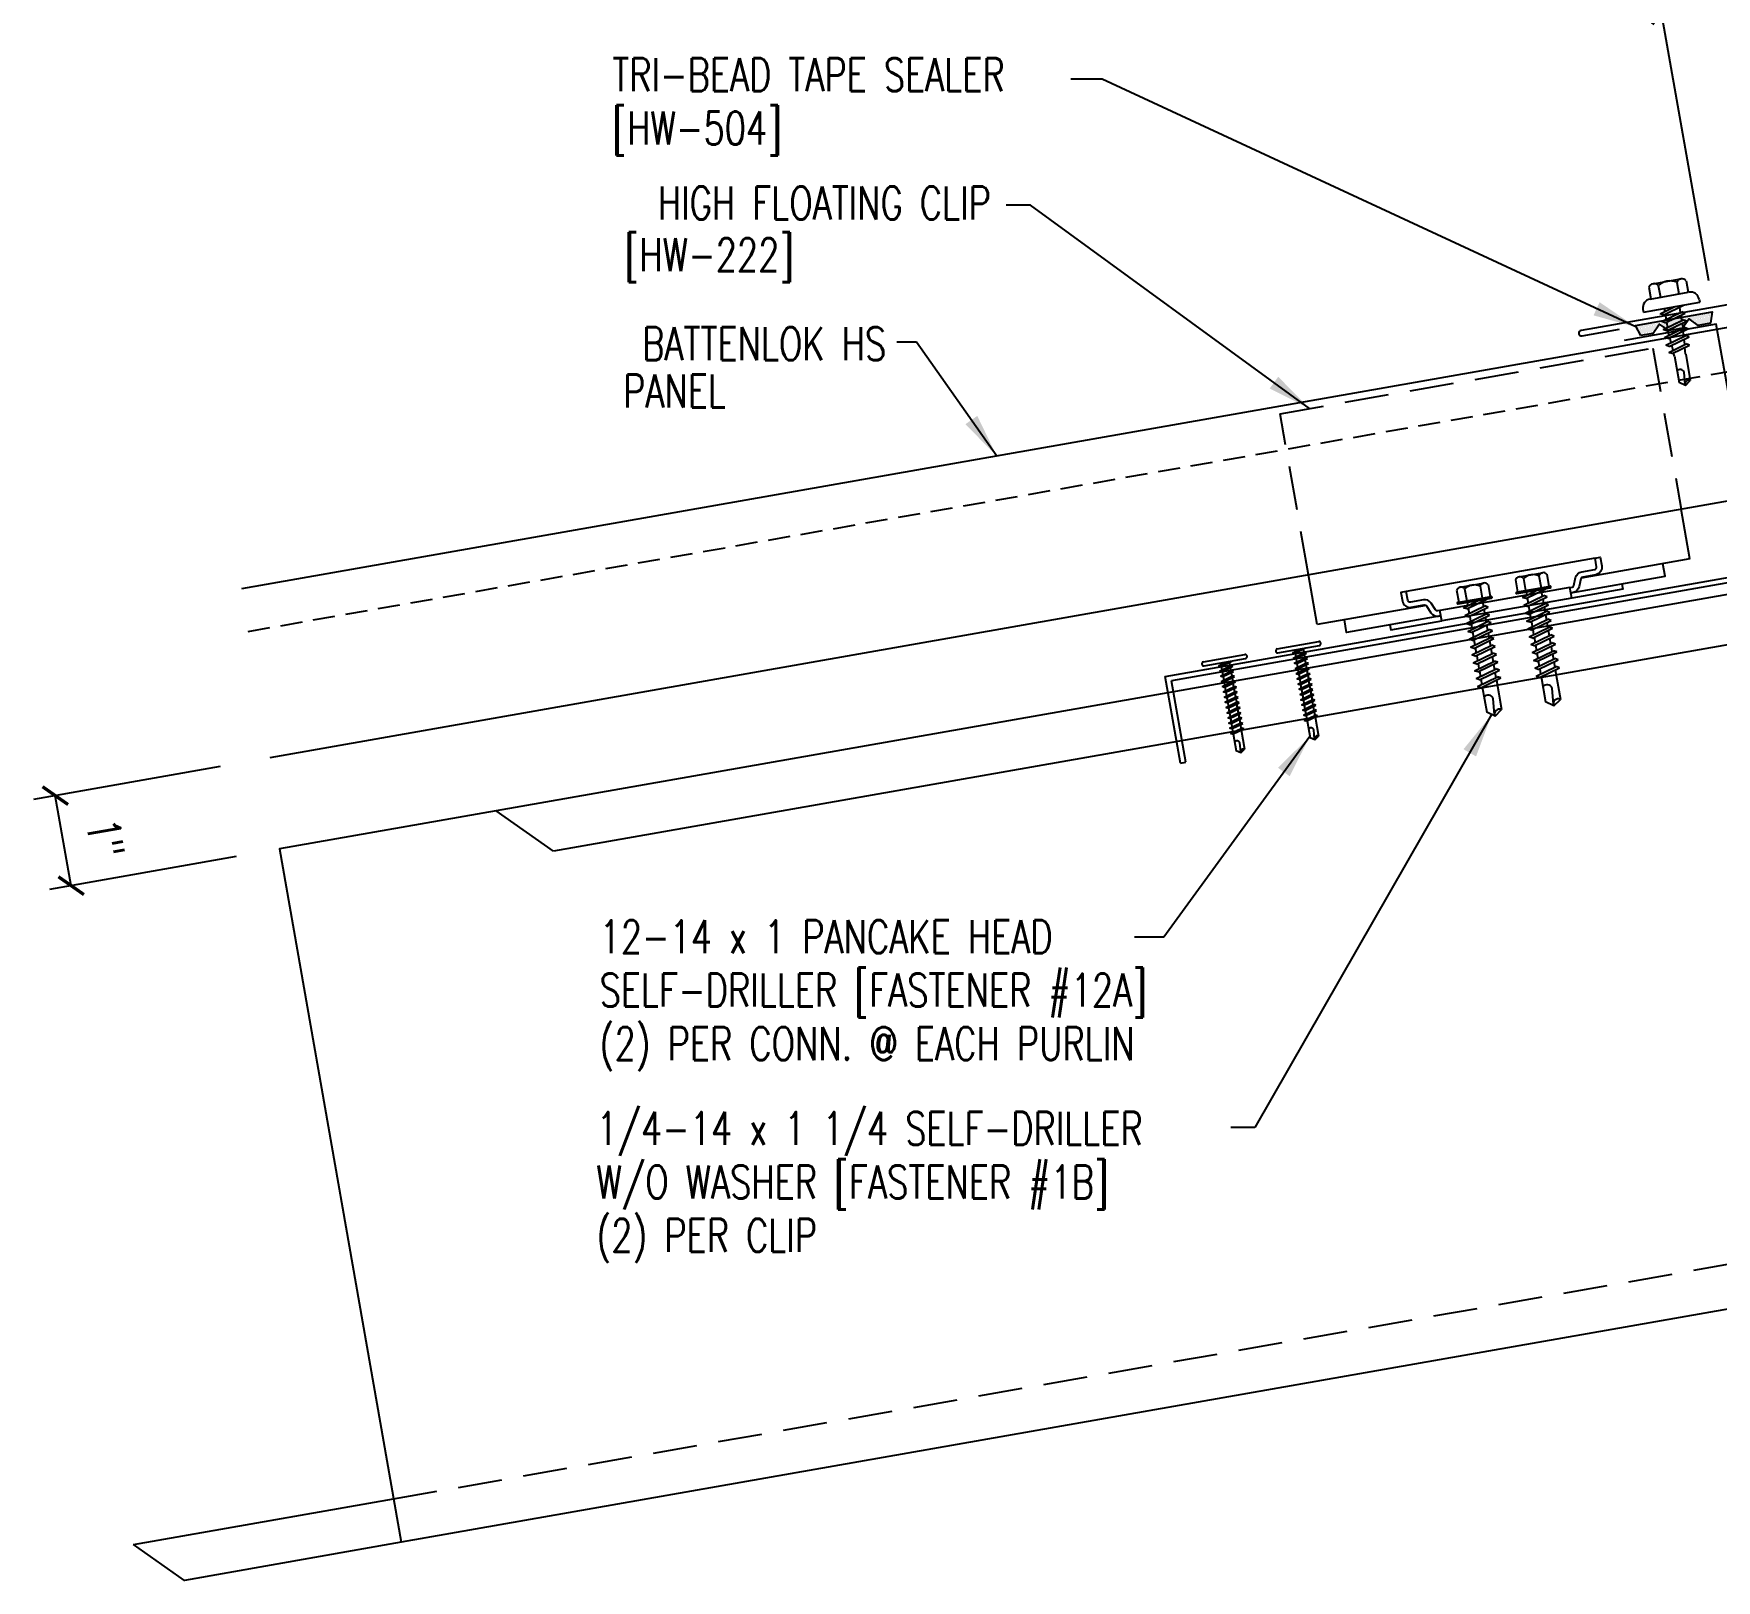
# Model space of a CAD drawing. Header units: inches. Extents: x 0 to 188, y 9 to 98.
# Drawn here: x -0.47 to 18.65, y 10.7 to 28.28 of the extents above; entities that cross this region are included whole.
import ezdxf
from ezdxf.enums import TextEntityAlignment as Align

# ---------------------------------------------------------------- set-up
doc = ezdxf.new("R2010")
doc.units = ezdxf.units.IN
doc.header["$MEASUREMENT"] = 0
doc.linetypes.add('HIDDEN', pattern=[0.375, 0.25, -0.125])
doc.linetypes.add('HIDDEN2', pattern=[0.1875, 0.125, -0.0625])
for name, color, linetype in [('clip', 5, 'Continuous'), ('CLO', 3, 'Continuous'), ('DIM', 2, 'Continuous'), ('FASTENER', 9, 'Continuous'), ('PANEL', 11, 'Continuous'), ('PURLIN', 1, 'Continuous'), ('STLA', 12, 'Continuous'), ('TAPE', 8, 'Continuous'), ('TEXT', 2, 'Continuous'), ('TRIM', 6, 'Continuous')]:
    doc.layers.add(name, color=color, linetype=linetype)
doc.styles.add('TEXT', font='SIMPLEX', dxfattribs={"width": 0.75, "height": 6})
doc.styles.add('TEXT1', font='ROMANS.shx', dxfattribs={"width": 0.75, "height": 0.375})
doc.dimstyles.new('DETAIL', dxfattribs={"dimscale": 4, "dimtxt": 0.375, "dimasz": 0.0625, "dimexe": 0.0625, "dimexo": 0.125, "dimgap": 0.0625, "dimtad": 1, "dimdec": 4, "dimzin": 3, "dimdsep": 46, "dimlunit": 4, "dimtxsty": 'TEXT1', "dimblk": 'ARCHTICK', "dimcen": 0.0625, "dimclrd": 7, "dimclre": 7, "dimclrt": 2, "dimadec": 0, "dimazin": 0, "dimtfac": 0.59375, "dimtdec": 4, "dimtmove": 0, "dimatfit": 3, "dimfxl": 0, "dimfrac": 2, "dimtolj": 1, "dimtzin": 3, "dimarcsym": 0})
doc.dimstyles.new('DETAIL$7', dxfattribs={"dimscale": 4, "dimtxt": 6, "dimasz": 0.125, "dimexe": 0.0625, "dimexo": 0.125, "dimgap": 0.0625, "dimtad": 1, "dimdec": 5, "dimzin": 3, "dimdsep": 46, "dimlunit": 4, "dimtxsty": 'TEXT', "dimblk": 'ARCHTICK', "dimcen": 0.0625, "dimclrd": 7, "dimclre": 7, "dimclrt": 2, "dimadec": 0, "dimazin": 0, "dimtfac": 0.666667, "dimtdec": 5, "dimtmove": 0, "dimatfit": 3, "dimfxl": 0, "dimfrac": 2, "dimtolj": 1, "dimtzin": 3, "dimarcsym": 0})

# ---------------------------------------------------------------- blocks, each defined once
blk = doc.blocks.new('_ArchTick')
at = {"color": 0, "linetype": 'ByBlock', "const_width": 0.15}
blk.add_lwpolyline([(-0.5, -0.5), (0.5, 0.5)], dxfattribs=at)
blk = doc.blocks.new('*D13')
at = {"layer": 'DEFPOINTS', "color": 0}
for p in [(19.974, 28.878), (20.611, 25.264), (18.645, 24.979)]:
    blk.add_point(p, dxfattribs=at)
at = {"layer": 'DIM', "color": 7, "lineweight": -2}
for p, q in [((20.525, 25.756), (19.931, 29.124)), ((18.019, 28.533), (19.974, 28.878)), ((18.559, 25.471), (17.975, 28.78))]:
    blk.add_line(p, q, dxfattribs=at)
at = {"layer": 'DIM', "color": 7, "lineweight": -2, "xscale": 0.25, "yscale": 0.25, "zscale": 0.25}
for p, rotation in [((19.974, 28.878), 10), ((18.019, 28.533), 190)]:
    blk.add_blockref('_ArchTick', p, dxfattribs=dict(at, rotation=rotation))
at = {"layer": 'DIM', "color": 2, "insert": (18.913, 29.172), "char_height": 0.375, "attachment_point": 5, "rotation": 10, "style": 'TEXT1'}
blk.add_mtext('\\A1;2"', dxfattribs=at)
blk = doc.blocks.new('sd3')
at = {"layer": 'FASTENER'}
for p, q in [((-0.24, 0.082), (0.24, 0.082)), ((-0.24, 0.037), (0.24, 0.037)), ((-0.078, 0.008), (0.023, 0.037)), ((-0.058, -0.003), (-0.078, 0.008)), ((-0.058, -0.003), (0.08, 0.036)), ((-0.048, 0.037), (-0.048, 0.017)), ((0.05, 0.027), (0.05, -0.016)), ((-0.078, -0.052), (0.06, -0.013)), ((-0.058, -0.064), (-0.078, -0.052)), ((-0.078, -0.112), (0.06, -0.073)), ((-0.058, -0.124), (-0.078, -0.112)), ((-0.078, -0.172), (0.06, -0.133)), ((-0.058, -0.184), (-0.078, -0.172)), ((-0.058, -0.064), (0.08, -0.024)), ((-0.058, -0.124), (0.08, -0.084)), ((-0.058, -0.184), (0.08, -0.144)), ((-0.048, -0.001), (-0.048, -0.044)), ((-0.048, -0.061), (-0.048, -0.104)), ((-0.048, -0.121), (-0.048, -0.164)), ((-0.048, -0.181), (-0.048, -0.224)), ((0.05, -0.033), (0.05, -0.076)), ((0.05, -0.093), (0.05, -0.136)), ((0.05, -0.153), (0.05, -0.196)), ((0.08, -0.024), (0.06, -0.013)), ((0.08, -0.084), (0.06, -0.073)), ((0.08, -0.144), (0.06, -0.133)), ((-0.078, -0.232), (0.06, -0.193)), ((-0.058, -0.244), (-0.078, -0.232)), ((-0.078, -0.292), (0.06, -0.253)), ((-0.058, -0.304), (-0.078, -0.292)), ((-0.078, -0.353), (0.06, -0.313)), ((-0.058, -0.364), (-0.078, -0.353)), ((-0.078, -0.413), (0.06, -0.373)), ((-0.058, -0.244), (0.08, -0.204)), ((-0.058, -0.304), (0.08, -0.264)), ((-0.058, -0.364), (0.08, -0.325)), ((-0.048, -0.241), (-0.048, -0.284)), ((-0.048, -0.301), (-0.048, -0.344)), ((-0.048, -0.361), (-0.048, -0.404)), ((0.05, -0.213), (0.05, -0.256)), ((0.05, -0.273), (0.05, -0.316)), ((0.05, -0.333), (0.05, -0.376)), ((0.08, -0.204), (0.06, -0.193)), ((0.08, -0.264), (0.06, -0.253)), ((0.08, -0.325), (0.06, -0.313)), ((0.08, -0.385), (0.06, -0.373)), ((-0.058, -0.424), (-0.078, -0.413)), ((-0.078, -0.473), (0.06, -0.433)), ((-0.058, -0.484), (-0.078, -0.473)), ((-0.078, -0.533), (0.06, -0.493)), ((-0.058, -0.544), (-0.078, -0.533)), ((-0.078, -0.593), (0.06, -0.553)), ((-0.058, -0.424), (0.08, -0.385)), ((-0.058, -0.484), (0.08, -0.445)), ((-0.058, -0.544), (0.08, -0.505)), ((-0.058, -0.604), (0.08, -0.565)), ((-0.048, -0.421), (-0.048, -0.464)), ((-0.048, -0.481), (-0.048, -0.524)), ((-0.048, -0.541), (-0.048, -0.584)), ((0.05, -0.393), (0.05, -0.436)), ((0.05, -0.453), (0.05, -0.496)), ((0.05, -0.513), (0.05, -0.556)), ((0.05, -0.573), (0.05, -0.616)), ((0.08, -0.445), (0.06, -0.433)), ((0.08, -0.505), (0.06, -0.493)), ((0.08, -0.565), (0.06, -0.553)), ((-0.058, -0.604), (-0.078, -0.593)), ((-0.078, -0.653), (0.06, -0.614)), ((-0.058, -0.664), (-0.078, -0.653)), ((-0.078, -0.713), (0.06, -0.674)), ((-0.058, -0.724), (-0.078, -0.713)), ((-0.078, -0.773), (0.06, -0.734)), ((-0.058, -0.664), (0.08, -0.625)), ((-0.058, -0.724), (0.08, -0.685)), ((-0.058, -0.785), (0.08, -0.745)), ((-0.048, -0.601), (-0.048, -0.644)), ((-0.048, -0.662), (-0.048, -0.704)), ((-0.048, -0.722), (-0.048, -0.765)), ((0.05, -0.634), (0.05, -0.676)), ((0.05, -0.694), (0.05, -0.737)), ((0.05, -0.754), (0.05, -0.977)), ((0.08, -0.625), (0.06, -0.614)), ((0.08, -0.685), (0.06, -0.674)), ((0.08, -0.745), (0.06, -0.734)), ((-0.058, -0.785), (-0.078, -0.773)), ((-0.048, -0.782), (-0.048, -0.977)), ((0, -1.003), (0.009, -0.896)), ((0.001, -1.011), (-0.048, -0.977)), ((0.001, -1.011), (0.05, -0.977))]:
    blk.add_line(p, q, dxfattribs=at)
for centre, radius, start, end in [((-0.238, 0.06), 0.0227, 94.6639, 265.3361), ((0.238, 0.06), 0.0227, 274.6639, 85.3361), ((-0.025, -0.903), 0.0349, 11.1445, 130.906), ((0.032, -1.003), 0.032, 55.4585, 194.8454)]:
    blk.add_arc(centre, radius, start, end, dxfattribs=at)
blk = doc.blocks.new('*X8')
at = {"color": 0}
for p, q in [((-0.434, 0.135), (-0.434, 0.135)), ((-0.434, 0.123), (-0.434, 0.123)), ((-0.422, 0.141), (-0.422, 0.141)), ((-0.422, 0.129), (-0.422, 0.129)), ((-0.422, 0.117), (-0.422, 0.117)), ((-0.422, 0.105), (-0.422, 0.105)), ((-0.422, 0.094), (-0.422, 0.094)), ((-0.422, 0.082), (-0.422, 0.082)), ((-0.41, 0.135), (-0.41, 0.135)), ((-0.41, 0.123), (-0.41, 0.123)), ((-0.41, 0.111), (-0.41, 0.111)), ((-0.41, 0.1), (-0.41, 0.1)), ((-0.41, 0.088), (-0.41, 0.088)), ((-0.41, 0.076), (-0.41, 0.076)), ((-0.41, 0.064), (-0.41, 0.064)), ((-0.41, 0.053), (-0.41, 0.053)), ((-0.41, 0.041), (-0.41, 0.041)), ((-0.398, 0.141), (-0.398, 0.141)), ((-0.398, 0.129), (-0.398, 0.129)), ((-0.398, 0.117), (-0.398, 0.117)), ((-0.398, 0.105), (-0.398, 0.105)), ((-0.398, 0.094), (-0.398, 0.094)), ((-0.398, 0.082), (-0.398, 0.082)), ((-0.398, 0.07), (-0.398, 0.07)), ((-0.398, 0.059), (-0.398, 0.059)), ((-0.398, 0.047), (-0.398, 0.047)), ((-0.398, 0.035), (-0.398, 0.035)), ((-0.398, 0.023), (-0.398, 0.023)), ((-0.387, 0.135), (-0.387, 0.135)), ((-0.387, 0.123), (-0.387, 0.123)), ((-0.387, 0.111), (-0.387, 0.111)), ((-0.387, 0.1), (-0.387, 0.1)), ((-0.387, 0.088), (-0.387, 0.088)), ((-0.387, 0.076), (-0.387, 0.076)), ((-0.387, 0.064), (-0.387, 0.064)), ((-0.387, 0.053), (-0.387, 0.053)), ((-0.387, 0.041), (-0.387, 0.041)), ((-0.387, 0.029), (-0.387, 0.029)), ((-0.375, 0.141), (-0.375, 0.141)), ((-0.375, 0.129), (-0.375, 0.129)), ((-0.375, 0.117), (-0.375, 0.117)), ((-0.375, 0.105), (-0.375, 0.105)), ((-0.375, 0.094), (-0.375, 0.094)), ((-0.375, 0.082), (-0.375, 0.082)), ((-0.375, 0.07), (-0.375, 0.07)), ((-0.375, 0.059), (-0.375, 0.059)), ((-0.375, 0.047), (-0.375, 0.047)), ((-0.375, 0.035), (-0.375, 0.035)), ((-0.375, 0.023), (-0.375, 0.023)), ((-0.363, 0.135), (-0.363, 0.135)), ((-0.363, 0.123), (-0.363, 0.123)), ((-0.363, 0.111), (-0.363, 0.111)), ((-0.363, 0.1), (-0.363, 0.1)), ((-0.363, 0.088), (-0.363, 0.088)), ((-0.363, 0.076), (-0.363, 0.076)), ((-0.363, 0.064), (-0.363, 0.064)), ((-0.363, 0.053), (-0.363, 0.053)), ((-0.363, 0.041), (-0.363, 0.041)), ((-0.363, 0.029), (-0.363, 0.029)), ((-0.352, 0.141), (-0.352, 0.141)), ((-0.352, 0.129), (-0.352, 0.129)), ((-0.352, 0.117), (-0.352, 0.117)), ((-0.352, 0.105), (-0.352, 0.105)), ((-0.352, 0.094), (-0.352, 0.094)), ((-0.352, 0.082), (-0.352, 0.082)), ((-0.352, 0.07), (-0.352, 0.07)), ((-0.352, 0.059), (-0.352, 0.059)), ((-0.352, 0.047), (-0.352, 0.047)), ((-0.352, 0.035), (-0.352, 0.035)), ((-0.352, 0.023), (-0.352, 0.023)), ((-0.34, 0.135), (-0.34, 0.135)), ((-0.34, 0.123), (-0.34, 0.123)), ((-0.34, 0.111), (-0.34, 0.111)), ((-0.34, 0.1), (-0.34, 0.1)), ((-0.34, 0.088), (-0.34, 0.088)), ((-0.34, 0.076), (-0.34, 0.076)), ((-0.34, 0.064), (-0.34, 0.064)), ((-0.34, 0.053), (-0.34, 0.053)), ((-0.34, 0.041), (-0.34, 0.041)), ((-0.34, 0.029), (-0.34, 0.029)), ((-0.328, 0.141), (-0.328, 0.141)), ((-0.328, 0.129), (-0.328, 0.129)), ((-0.328, 0.117), (-0.328, 0.117)), ((-0.328, 0.105), (-0.328, 0.105)), ((-0.328, 0.094), (-0.328, 0.094)), ((-0.328, 0.082), (-0.328, 0.082)), ((-0.328, 0.07), (-0.328, 0.07)), ((-0.328, 0.059), (-0.328, 0.059)), ((-0.328, 0.047), (-0.328, 0.047)), ((-0.328, 0.035), (-0.328, 0.035)), ((-0.328, 0.023), (-0.328, 0.023)), ((-0.316, 0.135), (-0.316, 0.135)), ((-0.316, 0.123), (-0.316, 0.123)), ((-0.316, 0.111), (-0.316, 0.111)), ((-0.316, 0.1), (-0.316, 0.1)), ((-0.316, 0.088), (-0.316, 0.088)), ((-0.316, 0.076), (-0.316, 0.076)), ((-0.316, 0.064), (-0.316, 0.064)), ((-0.316, 0.053), (-0.316, 0.053)), ((-0.316, 0.041), (-0.316, 0.041)), ((-0.316, 0.029), (-0.316, 0.029)), ((-0.305, 0.141), (-0.305, 0.141)), ((-0.305, 0.129), (-0.305, 0.129)), ((-0.305, 0.117), (-0.305, 0.117)), ((-0.305, 0.105), (-0.305, 0.105)), ((-0.305, 0.094), (-0.305, 0.094)), ((-0.305, 0.082), (-0.305, 0.082)), ((-0.305, 0.07), (-0.305, 0.07)), ((-0.305, 0.059), (-0.305, 0.059)), ((-0.305, 0.047), (-0.305, 0.047)), ((-0.305, 0.035), (-0.305, 0.035)), ((-0.305, 0.023), (-0.305, 0.023)), ((-0.293, 0.135), (-0.293, 0.135)), ((-0.293, 0.123), (-0.293, 0.123)), ((-0.293, 0.111), (-0.293, 0.111)), ((-0.293, 0.1), (-0.293, 0.1)), ((-0.293, 0.088), (-0.293, 0.088)), ((-0.293, 0.076), (-0.293, 0.076)), ((-0.293, 0.064), (-0.293, 0.064)), ((-0.293, 0.053), (-0.293, 0.053)), ((-0.293, 0.041), (-0.293, 0.041)), ((-0.293, 0.029), (-0.293, 0.029)), ((-0.281, 0.141), (-0.281, 0.141)), ((-0.281, 0.129), (-0.281, 0.129)), ((-0.281, 0.117), (-0.281, 0.117)), ((-0.281, 0.105), (-0.281, 0.105)), ((-0.281, 0.094), (-0.281, 0.094)), ((-0.281, 0.082), (-0.281, 0.082)), ((-0.281, 0.07), (-0.281, 0.07)), ((-0.281, 0.059), (-0.281, 0.059)), ((-0.281, 0.047), (-0.281, 0.047)), ((-0.281, 0.035), (-0.281, 0.035)), ((-0.281, 0.023), (-0.281, 0.023)), ((-0.27, 0.135), (-0.27, 0.135)), ((-0.27, 0.123), (-0.27, 0.123)), ((-0.27, 0.111), (-0.27, 0.111)), ((-0.27, 0.1), (-0.27, 0.1)), ((-0.27, 0.088), (-0.27, 0.088)), ((-0.27, 0.076), (-0.27, 0.076)), ((-0.27, 0.064), (-0.27, 0.064)), ((-0.27, 0.053), (-0.27, 0.053)), ((-0.27, 0.041), (-0.27, 0.041)), ((-0.27, 0.029), (-0.27, 0.029)), ((-0.258, 0.141), (-0.258, 0.141)), ((-0.258, 0.129), (-0.258, 0.129)), ((-0.258, 0.117), (-0.258, 0.117)), ((-0.258, 0.105), (-0.258, 0.105)), ((-0.258, 0.094), (-0.258, 0.094)), ((-0.258, 0.082), (-0.258, 0.082)), ((-0.258, 0.07), (-0.258, 0.07)), ((-0.258, 0.059), (-0.258, 0.059)), ((-0.258, 0.047), (-0.258, 0.047)), ((-0.258, 0.035), (-0.258, 0.035)), ((-0.258, 0.023), (-0.258, 0.023)), ((-0.246, 0.135), (-0.246, 0.135)), ((-0.246, 0.123), (-0.246, 0.123)), ((-0.246, 0.111), (-0.246, 0.111)), ((-0.246, 0.1), (-0.246, 0.1)), ((-0.246, 0.088), (-0.246, 0.088)), ((-0.246, 0.076), (-0.246, 0.076)), ((-0.246, 0.064), (-0.246, 0.064)), ((-0.246, 0.053), (-0.246, 0.053)), ((-0.246, 0.041), (-0.246, 0.041)), ((-0.234, 0.141), (-0.234, 0.141)), ((-0.234, 0.129), (-0.234, 0.129)), ((-0.234, 0.117), (-0.234, 0.117)), ((-0.234, 0.105), (-0.234, 0.105)), ((-0.234, 0.094), (-0.234, 0.094)), ((-0.234, 0.082), (-0.234, 0.082)), ((-0.234, 0.07), (-0.234, 0.07)), ((-0.234, 0.059), (-0.234, 0.059)), ((-0.234, 0.047), (-0.234, 0.047)), ((-0.223, 0.135), (-0.223, 0.135)), ((-0.223, 0.123), (-0.223, 0.123)), ((-0.223, 0.111), (-0.223, 0.111)), ((-0.223, 0.1), (-0.223, 0.1)), ((-0.223, 0.088), (-0.223, 0.088)), ((-0.223, 0.076), (-0.223, 0.076)), ((-0.223, 0.064), (-0.223, 0.064)), ((-0.211, 0.141), (-0.211, 0.141)), ((-0.211, 0.129), (-0.211, 0.129)), ((-0.211, 0.117), (-0.211, 0.117)), ((-0.211, 0.105), (-0.211, 0.105)), ((-0.211, 0.094), (-0.211, 0.094)), ((-0.211, 0.082), (-0.211, 0.082)), ((-0.211, 0.07), (-0.211, 0.07)), ((-0.199, 0.135), (-0.199, 0.135)), ((-0.199, 0.123), (-0.199, 0.123)), ((-0.199, 0.111), (-0.199, 0.111)), ((-0.199, 0.1), (-0.199, 0.1)), ((-0.199, 0.088), (-0.199, 0.088)), ((-0.188, 0.141), (-0.188, 0.141)), ((-0.188, 0.129), (-0.188, 0.129)), ((-0.188, 0.117), (-0.188, 0.117)), ((-0.188, 0.105), (-0.188, 0.105)), ((-0.188, 0.094), (-0.188, 0.094)), ((-0.176, 0.135), (-0.176, 0.135)), ((-0.176, 0.123), (-0.176, 0.123)), ((-0.176, 0.111), (-0.176, 0.111)), ((-0.164, 0.141), (-0.164, 0.141)), ((-0.164, 0.129), (-0.164, 0.129)), ((-0.164, 0.117), (-0.164, 0.117)), ((-0.164, 0.105), (-0.164, 0.105)), ((-0.152, 0.135), (-0.152, 0.135)), ((-0.152, 0.123), (-0.152, 0.123)), ((-0.152, 0.111), (-0.152, 0.111)), ((-0.152, 0.1), (-0.152, 0.1)), ((-0.141, 0.141), (-0.141, 0.141)), ((-0.141, 0.129), (-0.141, 0.129)), ((-0.141, 0.117), (-0.141, 0.117)), ((-0.141, 0.105), (-0.141, 0.105)), ((-0.141, 0.094), (-0.141, 0.094)), ((-0.141, 0.082), (-0.141, 0.082)), ((-0.129, 0.135), (-0.129, 0.135)), ((-0.129, 0.123), (-0.129, 0.123)), ((-0.129, 0.111), (-0.129, 0.111)), ((-0.129, 0.1), (-0.129, 0.1)), ((-0.129, 0.088), (-0.129, 0.088)), ((-0.129, 0.076), (-0.129, 0.076)), ((-0.117, 0.141), (-0.117, 0.141)), ((-0.117, 0.129), (-0.117, 0.129)), ((-0.117, 0.117), (-0.117, 0.117)), ((-0.117, 0.105), (-0.117, 0.105)), ((-0.117, 0.094), (-0.117, 0.094)), ((-0.117, 0.082), (-0.117, 0.082)), ((-0.117, 0.07), (-0.117, 0.07)), ((-0.117, 0.059), (-0.117, 0.059)), ((-0.105, 0.135), (-0.105, 0.135)), ((-0.105, 0.123), (-0.105, 0.123)), ((-0.105, 0.111), (-0.105, 0.111)), ((-0.105, 0.1), (-0.105, 0.1)), ((-0.105, 0.088), (-0.105, 0.088)), ((-0.105, 0.076), (-0.105, 0.076)), ((-0.105, 0.064), (-0.105, 0.064)), ((-0.105, 0.053), (-0.105, 0.053)), ((-0.094, 0.141), (-0.094, 0.141)), ((-0.094, 0.129), (-0.094, 0.129)), ((-0.094, 0.117), (-0.094, 0.117)), ((-0.094, 0.105), (-0.094, 0.105)), ((-0.094, 0.094), (-0.094, 0.094)), ((-0.094, 0.082), (-0.094, 0.082)), ((-0.094, 0.07), (-0.094, 0.07)), ((-0.094, 0.059), (-0.094, 0.059)), ((-0.094, 0.047), (-0.094, 0.047)), ((-0.094, 0.035), (-0.094, 0.035)), ((-0.082, 0.135), (-0.082, 0.135)), ((-0.082, 0.123), (-0.082, 0.123)), ((-0.082, 0.111), (-0.082, 0.111)), ((-0.082, 0.1), (-0.082, 0.1)), ((-0.082, 0.088), (-0.082, 0.088)), ((-0.082, 0.076), (-0.082, 0.076)), ((-0.082, 0.064), (-0.082, 0.064)), ((-0.082, 0.053), (-0.082, 0.053)), ((-0.082, 0.041), (-0.082, 0.041)), ((-0.082, 0.029), (-0.082, 0.029)), ((-0.07, 0.141), (-0.07, 0.141)), ((-0.07, 0.129), (-0.07, 0.129)), ((-0.07, 0.117), (-0.07, 0.117)), ((-0.07, 0.105), (-0.07, 0.105)), ((-0.07, 0.094), (-0.07, 0.094)), ((-0.07, 0.082), (-0.07, 0.082)), ((-0.07, 0.07), (-0.07, 0.07)), ((-0.07, 0.059), (-0.07, 0.059)), ((-0.07, 0.047), (-0.07, 0.047)), ((-0.07, 0.035), (-0.07, 0.035)), ((-0.07, 0.023), (-0.07, 0.023)), ((-0.059, 0.135), (-0.059, 0.135)), ((-0.059, 0.123), (-0.059, 0.123)), ((-0.059, 0.111), (-0.059, 0.111)), ((-0.059, 0.1), (-0.059, 0.1)), ((-0.059, 0.088), (-0.059, 0.088)), ((-0.059, 0.076), (-0.059, 0.076)), ((-0.059, 0.064), (-0.059, 0.064)), ((-0.059, 0.053), (-0.059, 0.053)), ((-0.059, 0.041), (-0.059, 0.041)), ((-0.059, 0.029), (-0.059, 0.029)), ((-0.047, 0.141), (-0.047, 0.141)), ((-0.047, 0.129), (-0.047, 0.129)), ((-0.047, 0.117), (-0.047, 0.117)), ((-0.047, 0.105), (-0.047, 0.105)), ((-0.047, 0.094), (-0.047, 0.094)), ((-0.047, 0.082), (-0.047, 0.082)), ((-0.047, 0.07), (-0.047, 0.07)), ((-0.047, 0.059), (-0.047, 0.059)), ((-0.047, 0.047), (-0.047, 0.047)), ((-0.047, 0.035), (-0.047, 0.035)), ((-0.047, 0.023), (-0.047, 0.023)), ((-0.035, 0.135), (-0.035, 0.135)), ((-0.035, 0.123), (-0.035, 0.123)), ((-0.035, 0.111), (-0.035, 0.111)), ((-0.035, 0.1), (-0.035, 0.1)), ((-0.035, 0.088), (-0.035, 0.088)), ((-0.035, 0.076), (-0.035, 0.076)), ((-0.035, 0.064), (-0.035, 0.064)), ((-0.035, 0.053), (-0.035, 0.053)), ((-0.035, 0.041), (-0.035, 0.041)), ((-0.035, 0.029), (-0.035, 0.029)), ((-0.023, 0.141), (-0.023, 0.141)), ((-0.023, 0.129), (-0.023, 0.129)), ((-0.023, 0.117), (-0.023, 0.117)), ((-0.023, 0.105), (-0.023, 0.105)), ((-0.023, 0.094), (-0.023, 0.094)), ((-0.023, 0.082), (-0.023, 0.082)), ((-0.023, 0.07), (-0.023, 0.07)), ((-0.023, 0.059), (-0.023, 0.059)), ((-0.023, 0.047), (-0.023, 0.047)), ((-0.023, 0.035), (-0.023, 0.035)), ((-0.023, 0.023), (-0.023, 0.023)), ((-0.012, 0.135), (-0.012, 0.135)), ((-0.012, 0.123), (-0.012, 0.123)), ((-0.012, 0.111), (-0.012, 0.111)), ((-0.012, 0.1), (-0.012, 0.1)), ((-0.012, 0.088), (-0.012, 0.088)), ((-0.012, 0.076), (-0.012, 0.076)), ((-0.012, 0.064), (-0.012, 0.064)), ((-0.012, 0.053), (-0.012, 0.053)), ((-0.012, 0.041), (-0.012, 0.041)), ((-0.012, 0.029), (-0.012, 0.029)), ((0, 0.141), (0, 0.141)), ((0, 0.129), (0, 0.129)), ((0, 0.117), (0, 0.117)), ((0, 0.105), (0, 0.105)), ((0, 0.094), (0, 0.094)), ((0, 0.082), (0, 0.082)), ((0, 0.07), (0, 0.07)), ((0, 0.059), (0, 0.059)), ((0, 0.047), (0, 0.047)), ((0, 0.035), (0, 0.035)), ((0, 0.023), (0, 0.023)), ((0.012, 0.135), (0.012, 0.135)), ((0.012, 0.123), (0.012, 0.123)), ((0.012, 0.111), (0.012, 0.111)), ((0.012, 0.1), (0.012, 0.1)), ((0.012, 0.088), (0.012, 0.088)), ((0.012, 0.076), (0.012, 0.076)), ((0.012, 0.064), (0.012, 0.064)), ((0.012, 0.053), (0.012, 0.053)), ((0.012, 0.041), (0.012, 0.041)), ((0.012, 0.029), (0.012, 0.029)), ((0.023, 0.141), (0.023, 0.141)), ((0.023, 0.129), (0.023, 0.129)), ((0.023, 0.117), (0.023, 0.117)), ((0.023, 0.105), (0.023, 0.105)), ((0.023, 0.094), (0.023, 0.094)), ((0.023, 0.082), (0.023, 0.082)), ((0.023, 0.07), (0.023, 0.07)), ((0.023, 0.059), (0.023, 0.059)), ((0.023, 0.047), (0.023, 0.047)), ((0.023, 0.035), (0.023, 0.035)), ((0.023, 0.023), (0.023, 0.023)), ((0.035, 0.135), (0.035, 0.135)), ((0.035, 0.123), (0.035, 0.123)), ((0.035, 0.111), (0.035, 0.111)), ((0.035, 0.1), (0.035, 0.1)), ((0.035, 0.088), (0.035, 0.088)), ((0.035, 0.076), (0.035, 0.076)), ((0.035, 0.064), (0.035, 0.064)), ((0.035, 0.053), (0.035, 0.053)), ((0.035, 0.041), (0.035, 0.041)), ((0.035, 0.029), (0.035, 0.029)), ((0.047, 0.141), (0.047, 0.141)), ((0.047, 0.129), (0.047, 0.129)), ((0.047, 0.117), (0.047, 0.117)), ((0.047, 0.105), (0.047, 0.105)), ((0.047, 0.094), (0.047, 0.094)), ((0.047, 0.082), (0.047, 0.082)), ((0.047, 0.07), (0.047, 0.07)), ((0.047, 0.059), (0.047, 0.059)), ((0.047, 0.047), (0.047, 0.047)), ((0.047, 0.035), (0.047, 0.035)), ((0.047, 0.023), (0.047, 0.023)), ((0.059, 0.135), (0.059, 0.135)), ((0.059, 0.123), (0.059, 0.123)), ((0.059, 0.111), (0.059, 0.111)), ((0.059, 0.1), (0.059, 0.1)), ((0.059, 0.088), (0.059, 0.088)), ((0.059, 0.076), (0.059, 0.076)), ((0.059, 0.064), (0.059, 0.064)), ((0.059, 0.053), (0.059, 0.053)), ((0.059, 0.041), (0.059, 0.041)), ((0.059, 0.029), (0.059, 0.029)), ((0.07, 0.141), (0.07, 0.141)), ((0.07, 0.129), (0.07, 0.129)), ((0.07, 0.117), (0.07, 0.117)), ((0.07, 0.105), (0.07, 0.105)), ((0.07, 0.094), (0.07, 0.094)), ((0.07, 0.082), (0.07, 0.082)), ((0.07, 0.07), (0.07, 0.07)), ((0.07, 0.059), (0.07, 0.059)), ((0.07, 0.047), (0.07, 0.047)), ((0.07, 0.035), (0.07, 0.035)), ((0.07, 0.023), (0.07, 0.023)), ((0.082, 0.135), (0.082, 0.135)), ((0.082, 0.123), (0.082, 0.123)), ((0.082, 0.111), (0.082, 0.111)), ((0.082, 0.1), (0.082, 0.1)), ((0.082, 0.088), (0.082, 0.088)), ((0.082, 0.076), (0.082, 0.076)), ((0.082, 0.064), (0.082, 0.064)), ((0.082, 0.053), (0.082, 0.053)), ((0.082, 0.041), (0.082, 0.041)), ((0.082, 0.029), (0.082, 0.029)), ((0.094, 0.141), (0.094, 0.141)), ((0.094, 0.129), (0.094, 0.129)), ((0.094, 0.117), (0.094, 0.117)), ((0.094, 0.105), (0.094, 0.105)), ((0.094, 0.094), (0.094, 0.094)), ((0.094, 0.082), (0.094, 0.082)), ((0.094, 0.07), (0.094, 0.07)), ((0.094, 0.059), (0.094, 0.059)), ((0.094, 0.047), (0.094, 0.047)), ((0.094, 0.035), (0.094, 0.035)), ((0.105, 0.135), (0.105, 0.135)), ((0.105, 0.123), (0.105, 0.123)), ((0.105, 0.111), (0.105, 0.111)), ((0.105, 0.1), (0.105, 0.1)), ((0.105, 0.088), (0.105, 0.088)), ((0.105, 0.076), (0.105, 0.076)), ((0.105, 0.064), (0.105, 0.064)), ((0.105, 0.053), (0.105, 0.053)), ((0.117, 0.141), (0.117, 0.141)), ((0.117, 0.129), (0.117, 0.129)), ((0.117, 0.117), (0.117, 0.117)), ((0.117, 0.105), (0.117, 0.105)), ((0.117, 0.094), (0.117, 0.094)), ((0.117, 0.082), (0.117, 0.082)), ((0.117, 0.07), (0.117, 0.07)), ((0.117, 0.059), (0.117, 0.059)), ((0.129, 0.135), (0.129, 0.135)), ((0.129, 0.123), (0.129, 0.123)), ((0.129, 0.111), (0.129, 0.111)), ((0.129, 0.1), (0.129, 0.1)), ((0.129, 0.088), (0.129, 0.088)), ((0.129, 0.076), (0.129, 0.076)), ((0.141, 0.141), (0.141, 0.141)), ((0.141, 0.129), (0.141, 0.129)), ((0.141, 0.117), (0.141, 0.117)), ((0.141, 0.105), (0.141, 0.105)), ((0.141, 0.094), (0.141, 0.094)), ((0.141, 0.082), (0.141, 0.082)), ((0.152, 0.135), (0.152, 0.135)), ((0.152, 0.123), (0.152, 0.123)), ((0.152, 0.111), (0.152, 0.111)), ((0.152, 0.1), (0.152, 0.1)), ((0.164, 0.141), (0.164, 0.141)), ((0.164, 0.129), (0.164, 0.129)), ((0.164, 0.117), (0.164, 0.117)), ((0.164, 0.105), (0.164, 0.105)), ((0.176, 0.135), (0.176, 0.135)), ((0.176, 0.123), (0.176, 0.123)), ((0.176, 0.111), (0.176, 0.111)), ((0.188, 0.141), (0.188, 0.141)), ((0.188, 0.129), (0.188, 0.129)), ((0.188, 0.117), (0.188, 0.117)), ((0.188, 0.105), (0.188, 0.105)), ((0.188, 0.094), (0.188, 0.094)), ((0.199, 0.135), (0.199, 0.135)), ((0.199, 0.123), (0.199, 0.123)), ((0.199, 0.111), (0.199, 0.111)), ((0.199, 0.1), (0.199, 0.1)), ((0.199, 0.088), (0.199, 0.088)), ((0.211, 0.141), (0.211, 0.141)), ((0.211, 0.129), (0.211, 0.129)), ((0.211, 0.117), (0.211, 0.117)), ((0.211, 0.105), (0.211, 0.105)), ((0.211, 0.094), (0.211, 0.094)), ((0.211, 0.082), (0.211, 0.082)), ((0.211, 0.07), (0.211, 0.07)), ((0.223, 0.135), (0.223, 0.135)), ((0.223, 0.123), (0.223, 0.123)), ((0.223, 0.111), (0.223, 0.111)), ((0.223, 0.1), (0.223, 0.1)), ((0.223, 0.088), (0.223, 0.088)), ((0.223, 0.076), (0.223, 0.076)), ((0.223, 0.064), (0.223, 0.064)), ((0.234, 0.141), (0.234, 0.141)), ((0.234, 0.129), (0.234, 0.129)), ((0.234, 0.117), (0.234, 0.117)), ((0.234, 0.105), (0.234, 0.105)), ((0.234, 0.094), (0.234, 0.094)), ((0.234, 0.082), (0.234, 0.082)), ((0.234, 0.07), (0.234, 0.07)), ((0.234, 0.059), (0.234, 0.059)), ((0.234, 0.047), (0.234, 0.047)), ((0.246, 0.135), (0.246, 0.135)), ((0.246, 0.123), (0.246, 0.123)), ((0.246, 0.111), (0.246, 0.111)), ((0.246, 0.1), (0.246, 0.1)), ((0.246, 0.088), (0.246, 0.088)), ((0.246, 0.076), (0.246, 0.076)), ((0.246, 0.064), (0.246, 0.064)), ((0.246, 0.053), (0.246, 0.053)), ((0.246, 0.041), (0.246, 0.041)), ((0.258, 0.141), (0.258, 0.141)), ((0.258, 0.129), (0.258, 0.129)), ((0.258, 0.117), (0.258, 0.117)), ((0.258, 0.105), (0.258, 0.105)), ((0.258, 0.094), (0.258, 0.094)), ((0.258, 0.082), (0.258, 0.082)), ((0.258, 0.07), (0.258, 0.07)), ((0.258, 0.059), (0.258, 0.059)), ((0.258, 0.047), (0.258, 0.047)), ((0.258, 0.035), (0.258, 0.035)), ((0.258, 0.023), (0.258, 0.023)), ((0.27, 0.135), (0.27, 0.135)), ((0.27, 0.123), (0.27, 0.123)), ((0.27, 0.111), (0.27, 0.111)), ((0.27, 0.1), (0.27, 0.1)), ((0.27, 0.088), (0.27, 0.088)), ((0.27, 0.076), (0.27, 0.076)), ((0.27, 0.064), (0.27, 0.064)), ((0.27, 0.053), (0.27, 0.053)), ((0.27, 0.041), (0.27, 0.041)), ((0.27, 0.029), (0.27, 0.029)), ((0.281, 0.141), (0.281, 0.141)), ((0.281, 0.129), (0.281, 0.129)), ((0.281, 0.117), (0.281, 0.117)), ((0.281, 0.105), (0.281, 0.105)), ((0.281, 0.094), (0.281, 0.094)), ((0.281, 0.082), (0.281, 0.082)), ((0.281, 0.07), (0.281, 0.07)), ((0.281, 0.059), (0.281, 0.059)), ((0.281, 0.047), (0.281, 0.047)), ((0.281, 0.035), (0.281, 0.035)), ((0.281, 0.023), (0.281, 0.023)), ((0.293, 0.135), (0.293, 0.135)), ((0.293, 0.123), (0.293, 0.123)), ((0.293, 0.111), (0.293, 0.111)), ((0.293, 0.1), (0.293, 0.1)), ((0.293, 0.088), (0.293, 0.088)), ((0.293, 0.076), (0.293, 0.076)), ((0.293, 0.064), (0.293, 0.064)), ((0.293, 0.053), (0.293, 0.053)), ((0.293, 0.041), (0.293, 0.041)), ((0.293, 0.029), (0.293, 0.029)), ((0.305, 0.141), (0.305, 0.141)), ((0.305, 0.129), (0.305, 0.129)), ((0.305, 0.117), (0.305, 0.117)), ((0.305, 0.105), (0.305, 0.105)), ((0.305, 0.094), (0.305, 0.094)), ((0.305, 0.082), (0.305, 0.082)), ((0.305, 0.07), (0.305, 0.07)), ((0.305, 0.059), (0.305, 0.059)), ((0.305, 0.047), (0.305, 0.047)), ((0.305, 0.035), (0.305, 0.035)), ((0.305, 0.023), (0.305, 0.023)), ((0.316, 0.135), (0.316, 0.135)), ((0.316, 0.123), (0.316, 0.123)), ((0.316, 0.111), (0.316, 0.111)), ((0.316, 0.1), (0.316, 0.1)), ((0.316, 0.088), (0.316, 0.088)), ((0.316, 0.076), (0.316, 0.076)), ((0.316, 0.064), (0.316, 0.064)), ((0.316, 0.053), (0.316, 0.053)), ((0.316, 0.041), (0.316, 0.041)), ((0.316, 0.029), (0.316, 0.029)), ((0.328, 0.141), (0.328, 0.141)), ((0.328, 0.129), (0.328, 0.129)), ((0.328, 0.117), (0.328, 0.117)), ((0.328, 0.105), (0.328, 0.105)), ((0.328, 0.094), (0.328, 0.094)), ((0.328, 0.082), (0.328, 0.082)), ((0.328, 0.07), (0.328, 0.07)), ((0.328, 0.059), (0.328, 0.059)), ((0.328, 0.047), (0.328, 0.047)), ((0.328, 0.035), (0.328, 0.035)), ((0.328, 0.023), (0.328, 0.023)), ((0.34, 0.135), (0.34, 0.135)), ((0.34, 0.123), (0.34, 0.123)), ((0.34, 0.111), (0.34, 0.111)), ((0.34, 0.1), (0.34, 0.1)), ((0.34, 0.088), (0.34, 0.088)), ((0.34, 0.076), (0.34, 0.076)), ((0.34, 0.064), (0.34, 0.064)), ((0.34, 0.053), (0.34, 0.053)), ((0.34, 0.041), (0.34, 0.041)), ((0.34, 0.029), (0.34, 0.029)), ((0.352, 0.141), (0.352, 0.141)), ((0.352, 0.129), (0.352, 0.129)), ((0.352, 0.117), (0.352, 0.117)), ((0.352, 0.105), (0.352, 0.105)), ((0.352, 0.094), (0.352, 0.094)), ((0.352, 0.082), (0.352, 0.082)), ((0.352, 0.07), (0.352, 0.07)), ((0.352, 0.059), (0.352, 0.059)), ((0.352, 0.047), (0.352, 0.047)), ((0.352, 0.035), (0.352, 0.035)), ((0.352, 0.023), (0.352, 0.023)), ((0.363, 0.135), (0.363, 0.135)), ((0.363, 0.123), (0.363, 0.123)), ((0.363, 0.111), (0.363, 0.111)), ((0.363, 0.1), (0.363, 0.1)), ((0.363, 0.088), (0.363, 0.088)), ((0.363, 0.076), (0.363, 0.076)), ((0.363, 0.064), (0.363, 0.064)), ((0.363, 0.053), (0.363, 0.053)), ((0.363, 0.041), (0.363, 0.041)), ((0.363, 0.029), (0.363, 0.029)), ((0.375, 0.141), (0.375, 0.141)), ((0.375, 0.129), (0.375, 0.129)), ((0.375, 0.117), (0.375, 0.117)), ((0.375, 0.105), (0.375, 0.105)), ((0.375, 0.094), (0.375, 0.094)), ((0.375, 0.082), (0.375, 0.082)), ((0.375, 0.07), (0.375, 0.07)), ((0.375, 0.059), (0.375, 0.059)), ((0.375, 0.047), (0.375, 0.047)), ((0.375, 0.035), (0.375, 0.035)), ((0.375, 0.023), (0.375, 0.023)), ((0.387, 0.135), (0.387, 0.135)), ((0.387, 0.123), (0.387, 0.123)), ((0.387, 0.111), (0.387, 0.111)), ((0.387, 0.1), (0.387, 0.1)), ((0.387, 0.088), (0.387, 0.088)), ((0.387, 0.076), (0.387, 0.076)), ((0.387, 0.064), (0.387, 0.064)), ((0.387, 0.053), (0.387, 0.053)), ((0.387, 0.041), (0.387, 0.041)), ((0.387, 0.029), (0.387, 0.029)), ((0.398, 0.141), (0.398, 0.141)), ((0.398, 0.129), (0.398, 0.129)), ((0.398, 0.117), (0.398, 0.117)), ((0.398, 0.105), (0.398, 0.105)), ((0.398, 0.094), (0.398, 0.094)), ((0.398, 0.082), (0.398, 0.082)), ((0.398, 0.07), (0.398, 0.07)), ((0.398, 0.059), (0.398, 0.059)), ((0.398, 0.047), (0.398, 0.047)), ((0.398, 0.035), (0.398, 0.035)), ((0.398, 0.023), (0.398, 0.023)), ((0.41, 0.135), (0.41, 0.135)), ((0.41, 0.123), (0.41, 0.123)), ((0.41, 0.111), (0.41, 0.111)), ((0.41, 0.1), (0.41, 0.1)), ((0.41, 0.088), (0.41, 0.088)), ((0.41, 0.076), (0.41, 0.076)), ((0.41, 0.064), (0.41, 0.064)), ((0.41, 0.053), (0.41, 0.053)), ((0.41, 0.041), (0.41, 0.041)), ((0.422, 0.141), (0.422, 0.141)), ((0.422, 0.129), (0.422, 0.129)), ((0.422, 0.117), (0.422, 0.117)), ((0.422, 0.105), (0.422, 0.105)), ((0.422, 0.094), (0.422, 0.094)), ((0.422, 0.082), (0.422, 0.082)), ((0.434, 0.135), (0.434, 0.135)), ((0.434, 0.123), (0.434, 0.123))]:
    blk.add_line(p, q, dxfattribs=at)
blk = doc.blocks.new('MB_DBTAP')
at = {"layer": 'TAPE', "color": 9}
blk.add_lwpolyline([(-0.403, 0.018), (-0.442, 0.141), (0.442, 0.141), (0.403, 0.018), (0.26, 0.018), (0.17, 0.109), (0.079, 0.018), (0, 0.018), (-0.079, 0.018), (-0.17, 0.109), (-0.26, 0.018)], close=True, dxfattribs=at)
at = {"layer": 'TAPE', "color": 251}
blk.add_blockref('*X8', (0, 0), dxfattribs=at)
blk = doc.blocks.new('fz5')
at = {"layer": 'FASTENER'}
for p, q in [((-0.217, 0.305), (-0.217, 0.171)), ((-0.163, 0.337), (0.159, 0.337)), ((-0.108, 0.305), (-0.108, 0.171)), ((0.105, 0.305), (0.105, 0.171)), ((0.214, 0.305), (0.214, 0.171)), ((-0.326, 0.071), (-0.326, 0.037)), ((-0.326, 0.037), (0.322, 0.037)), ((-0.226, 0.171), (0.214, 0.171)), ((-0.141, -0.014), (0.037, 0.037)), ((-0.105, -0.034), (0.137, 0.035)), ((-0.088, 0.037), (-0.088, 0.001)), ((-0.088, 0.037), (0.085, 0.037)), ((0.085, 0.037), (0.134, 0.037)), ((0.085, 0.02), (0.085, -0.041)), ((0.137, 0.035), (0.134, 0.037)), ((0.322, 0.071), (0.322, 0.037)), ((-0.105, -0.034), (-0.141, -0.014)), ((-0.141, -0.105), (0.102, -0.036)), ((-0.105, -0.125), (-0.141, -0.105)), ((-0.141, -0.196), (0.102, -0.127)), ((-0.105, -0.125), (0.137, -0.056)), ((-0.105, -0.216), (0.137, -0.147)), ((-0.088, -0.029), (-0.088, -0.09)), ((-0.088, -0.12), (-0.088, -0.181)), ((0.085, -0.071), (0.085, -0.131)), ((0.085, -0.162), (0.085, -0.211)), ((0.137, -0.056), (0.102, -0.036)), ((0.137, -0.147), (0.102, -0.127)), ((-0.105, -0.216), (-0.141, -0.196)), ((-0.141, -0.287), (0.102, -0.217)), ((-0.105, -0.307), (-0.141, -0.287)), ((-0.141, -0.378), (0.102, -0.308)), ((-0.105, -0.398), (-0.141, -0.378)), ((-0.105, -0.307), (0.137, -0.238)), ((-0.105, -0.398), (0.137, -0.328)), ((-0.084, -0.27), (-0.088, -0.211)), ((-0.078, -0.36), (-0.082, -0.3)), ((0.071, -0.408), (0.075, -0.346)), ((0.077, -0.315), (0.082, -0.253)), ((0.084, -0.223), (0.085, -0.211)), ((0.137, -0.238), (0.102, -0.217)), ((0.137, -0.328), (0.102, -0.308)), ((-0.122, -0.463), (0.089, -0.403)), ((-0.086, -0.483), (-0.122, -0.463)), ((-0.086, -0.483), (0.124, -0.423)), ((-0.071, -0.449), (-0.075, -0.389)), ((-0.066, -0.516), (-0.069, -0.478)), ((-0.066, -0.516), (-0.066, -0.82)), ((0.063, -0.515), (0.068, -0.439)), ((0.063, -0.516), (0.063, -0.82)), ((0.124, -0.423), (0.089, -0.403)), ((-0.003, -0.854), (0.009, -0.714)), ((-0.002, -0.866), (-0.066, -0.82)), ((-0.002, -0.866), (0.063, -0.82))]:
    blk.add_line(p, q, dxfattribs=at)
for centre, radius, start, end in [((-0.163, 0.274), 0.0628, 29.8754, 150.1246), ((-0.002, 0.141), 0.196, 56.9974, 123.0026), ((0.159, 0.274), 0.0628, 29.8754, 150.1246), ((-0.226, 0.071), 0.1, 90, 180), ((0.222, 0.071), 0.1, 0, 90), ((0.073, -0.516), 0.01, 175.9484, 180), ((-0.036, -0.723), 0.0461, 11.1445, 130.906), ((0.039, -0.855), 0.0422, 55.4585, 194.8454)]:
    blk.add_arc(centre, radius, start, end, dxfattribs=at)
blk = doc.blocks.new('FD-F12a')
at = {"layer": 'TEXT', "style": 'TEXT1', "width": 0.75}
for s, p in [('12-14 x 1 PANCAKE HEAD', (0.0047, -0.0408)), ('SELF-DRILLER [FASTENER #12A]', (0.0047, -0.1926))]:
    blk.add_text(s, height=0.09375, dxfattribs=at).set_placement(p)
blk.add_attdef('(QUANTITY)', (0.0047, -0.3444), '', height=0.0938, dxfattribs=at)
at = {"layer": 'TEXT', "style": 'TEXT1', "flags": 1}
for tag, p in [('Color', (0.0553, -0.5192)), ('Calc', (0.0553, -0.5192)), ('Opt1', (0.0553, -0.5192)), ('Opt2', (0.0553, -0.5192)), ('Opt3', (0.0553, -0.5192)), ('Description', (0.0553, -0.5192)), ('Multiple', (0.0553, -0.5192)), ('Part', (0.0553, -0.5192)), ('Spare1', (0.0553, -0.7067)), ('Spare2', (0.0553, -0.7067)), ('Spare3', (0.0553, -0.7067)), ('Spare4', (0.0553, -0.7067)), ('Spare5', (0.0553, -0.7067)), ('Spare6', (0.0553, -0.7067)), ('Spare7', (0.0553, -0.7067)), ('Spare8', (0.0553, -0.7067)), ('Spare9', (0.0553, -0.7067)), ('Spare10', (0.0553, -0.7067))]:
    blk.add_attdef(tag, p, '', height=0.0938, dxfattribs=at)
blk = doc.blocks.new('sd21')
at = {"layer": 'FASTENER'}
for p, q in [((-0.181, 0.194), (-0.181, 0.055)), ((-0.135, 0.22), (0.135, 0.22)), ((-0.089, 0.194), (-0.089, 0.055)), ((0.089, 0.194), (0.089, 0.055)), ((0.181, 0.194), (0.181, 0.055)), ((-0.193, 0.055), (0.193, 0.055)), ((-0.193, 0.037), (0.193, 0.037)), ((-0.181, 0.055), (0.181, 0.055)), ((-0.139, -0.016), (0.046, 0.037)), ((-0.104, -0.036), (0.139, 0.033)), ((-0.086, 0.037), (0.086, 0.037)), ((-0.086, 0.037), (-0.086, -0.001)), ((0.086, 0.037), (0.133, 0.037)), ((0.086, 0.018), (0.086, -0.042)), ((0.139, 0.033), (0.133, 0.037)), ((-0.104, -0.036), (-0.139, -0.016)), ((-0.139, -0.107), (0.104, -0.038)), ((-0.104, -0.127), (-0.139, -0.107)), ((-0.139, -0.198), (0.104, -0.128)), ((-0.104, -0.127), (0.139, -0.058)), ((-0.104, -0.218), (0.139, -0.149)), ((-0.086, -0.031), (-0.086, -0.092)), ((-0.086, -0.122), (-0.086, -0.183)), ((0.086, -0.073), (0.086, -0.133)), ((0.086, -0.164), (0.086, -0.224)), ((0.139, -0.058), (0.104, -0.038)), ((0.139, -0.149), (0.104, -0.128)), ((-0.104, -0.218), (-0.139, -0.198)), ((-0.139, -0.289), (0.104, -0.219)), ((-0.104, -0.309), (-0.139, -0.289)), ((-0.139, -0.38), (0.104, -0.31)), ((-0.104, -0.4), (-0.139, -0.38)), ((-0.104, -0.309), (0.139, -0.239)), ((-0.104, -0.4), (0.139, -0.33)), ((-0.086, -0.213), (-0.086, -0.274)), ((-0.086, -0.304), (-0.086, -0.364)), ((0.086, -0.255), (0.086, -0.315)), ((0.086, -0.345), (0.086, -0.406)), ((0.139, -0.239), (0.104, -0.219)), ((0.139, -0.33), (0.104, -0.31)), ((-0.139, -0.47), (0.104, -0.401)), ((-0.104, -0.491), (-0.139, -0.47)), ((-0.139, -0.561), (0.104, -0.492)), ((-0.104, -0.581), (-0.139, -0.561)), ((-0.104, -0.491), (0.139, -0.421)), ((-0.104, -0.581), (0.139, -0.512)), ((-0.086, -0.395), (-0.086, -0.455)), ((-0.086, -0.486), (-0.086, -0.546)), ((0.086, -0.436), (0.086, -0.497)), ((0.086, -0.527), (0.086, -0.588)), ((0.139, -0.421), (0.104, -0.401)), ((0.139, -0.512), (0.104, -0.492)), ((-0.139, -0.652), (0.104, -0.583)), ((-0.104, -0.672), (-0.139, -0.652)), ((-0.139, -0.743), (0.104, -0.674)), ((-0.104, -0.763), (-0.139, -0.743)), ((-0.139, -0.834), (0.104, -0.765)), ((-0.104, -0.672), (0.139, -0.603)), ((-0.104, -0.763), (0.139, -0.694)), ((-0.086, -0.577), (-0.086, -0.637)), ((-0.086, -0.667), (-0.086, -0.728)), ((-0.086, -0.758), (-0.086, -0.819)), ((0.086, -0.618), (0.086, -0.679)), ((0.086, -0.709), (0.086, -0.77)), ((0.139, -0.603), (0.104, -0.583)), ((0.139, -0.694), (0.104, -0.674)), ((0.139, -0.785), (0.104, -0.765)), ((-0.104, -0.854), (-0.139, -0.834)), ((-0.139, -0.925), (0.104, -0.856)), ((-0.104, -0.945), (-0.139, -0.925)), ((-0.104, -0.854), (0.139, -0.785)), ((-0.104, -0.945), (0.139, -0.876)), ((-0.086, -0.849), (-0.086, -0.91)), ((-0.086, -0.94), (-0.086, -1.232)), ((0.086, -0.8), (0.086, -0.861)), ((0.086, -0.891), (0.086, -1.232)), ((0.139, -0.876), (0.104, -0.856)), ((-0.002, -1.277), (0.014, -1.091)), ((0, -1.293), (-0.086, -1.232)), ((0, -1.293), (0.086, -1.232))]:
    blk.add_line(p, q, dxfattribs=at)
for centre, radius, start, end in [((-0.135, 0.168), 0.0527, 29.8754, 150.1246), ((0, 0.056), 0.164, 56.9974, 123.0026), ((0.135, 0.168), 0.0527, 29.8754, 150.1246), ((-0.193, 0.046), 0.00894, 90, 270), ((0.193, 0.046), 0.00894, 270, 90), ((-0.046, -1.102), 0.0615, 11.1445, 130.906), ((0.054, -1.278), 0.0563, 55.4585, 194.8454)]:
    blk.add_arc(centre, radius, start, end, dxfattribs=at)
blk = doc.blocks.new('A$C612A22A5')
at = {"layer": 'clip'}
for points in [[(-1.376, 0.083), (-1.376, 0.023), (-0.789, 0.023), (-0.789, 0.143), (-0.814, 0.143, -0.303371), (-0.838, 0.159), (-0.873, 0.244, 0.30332), (-0.953, 0.297), (-1.103, 0.297, -0.41421), (-1.129, 0.323), (-1.129, 0.423), (-1.189, 0.423), (-1.189, 0.323, 0.414221), (-1.103, 0.237), (-0.953, 0.237, -0.303367), (-0.929, 0.221), (-0.894, 0.136, 0.30332), (-0.814, 0.083), (-0.789, 0.083), (-1.876, 0.083), (-1.876, 0.227)], [(1.299, 0.083), (1.299, 0.023), (0.711, 0.023), (0.711, 0.143), (0.736, 0.143, 0.303371), (0.76, 0.159), (0.795, 0.244, -0.30332), (0.875, 0.297), (1.025, 0.297, 0.41421), (1.051, 0.323), (1.051, 0.423), (1.111, 0.423), (1.111, 0.323, -0.414221), (1.025, 0.237), (0.875, 0.237, 0.303367), (0.851, 0.221), (0.816, 0.136, -0.30332), (0.736, 0.083), (0.711, 0.083), (1.799, 0.083), (1.799, 0.227)]]:
    blk.add_lwpolyline(points, format="xyb", dxfattribs=at)
for points in [[(1.051, 0.423), (-1.129, 0.423)], [(0.711, 0.143), (-0.789, 0.143)], [(-0.439, 0.023), (-0.789, 0.023)], [(0.361, 0.023), (-0.439, 0.023)], [(0.711, 0.023), (0.361, 0.023)]]:
    blk.add_lwpolyline(points, dxfattribs=at)
blk = doc.blocks.new('A$C04AA0F9A')
at = {"layer": 'STLA'}
for p, q in [((-6.138, 4.006), (4.449, 5.873)), ((4.459, 5.814), (-6.066, 3.958)), ((-5.964, 3.022), (-6.138, 4.006)), ((-5.903, 3.032), (-6.066, 3.958)), ((-5.964, 3.022), (-5.903, 3.032))]:
    blk.add_line(p, q, dxfattribs=at)

msp = doc.modelspace()

# ---------------------------------------------------------------- linework, layer by layer
at = {"color": 7}
for p, q in [((1.64807, 19.95224), (-0.47201, 19.57869)), ((-0.0455, 18.59875), (-0.2258, 19.62207)), ((1.82838, 18.92892), (-0.29171, 18.55537))]:
    msp.add_line(p, q, dxfattribs=at)
at = {"layer": 'clip', "linetype": 'HIDDEN', "ltscale": 2}
for p, q in [((13.68949, 23.96233), (17.92417, 24.70902)), ((17.92417, 24.70902), (18.24715, 22.8773)), ((14.01238, 22.13115), (13.68949, 23.96233))]:
    msp.add_line(p, q, dxfattribs=at)
at = {"layer": 'clip'}
for p, q in [((18.34659, 22.31214), (18.24715, 22.8773)), ((18.34659, 22.31214), (17.10948, 22.094)), ((14.11192, 21.56545), (14.01238, 22.13115)), ((15.34904, 21.78359), (14.11192, 21.56545))]:
    msp.add_line(p, q, dxfattribs=at)
at = {"layer": 'CLO'}
msp.add_lwpolyline([(20.12634, 23.4343), (18.95688, 23.2281), (18.64544, 24.97865), (17.59909, 24.79415)], dxfattribs=at)
at = {"layer": 'PANEL', "color": 251, "linetype": 'HIDDEN2', "ltscale": 2}
msp.add_line((1.96572, 21.48846), (20.69711, 24.77795), dxfattribs=at)
at = {"layer": 'PANEL'}
msp.add_lwpolyline([(2.21602, 20.05439), (20.94832, 23.35323), (20.61145, 25.26375), (1.88874, 21.97414)], dxfattribs=at)
at = {"layer": 'PURLIN'}
for p, q in [((23.01771, 22.65476), (4.78314, 19.44795)), ((23.01771, 22.08344), (5.43248, 18.99254)), ((23.01771, 14.53278), (3.70406, 11.13618)), ((0.66279, 11.10992), (3.61743, 11.6296))]:
    msp.add_line(p, q, dxfattribs=at)
at = {"layer": 'PURLIN', "linetype": 'HIDDEN', "ltscale": 2}
msp.add_line((3.61715, 11.63122), (22.93109, 15.02621), dxfattribs=at)
at = {"layer": 'PURLIN'}
msp.add_lwpolyline([(5.43443, 18.99118), (4.78314, 19.44795), (2.32079, 19.01568), (3.70406, 11.13618), (1.24171, 10.70391), (0.66279, 11.10992)], dxfattribs=at)
at = {"layer": 'TRIM'}
for p, q in [((23.01771, 25.94998), (17.10887, 24.90809)), ((17.11972, 24.84654), (17.54624, 24.92175))]:
    msp.add_line(p, q, dxfattribs=at)
msp.add_arc((17.11429, 24.87732), 0.03125, 100, 280, dxfattribs=at)

# ---------------------------------------------------------------- block references
msp.add_blockref('A$C04AA0F9A', (18.52289, 16.96914))
at = {"color": 7, "xscale": 0.25, "yscale": 0.25, "zscale": 0.25}
for p, rotation in [((-0.2258, 19.62207), 99.99263825790383), ((-0.0455, 18.59875), 279.9926382579038)]:
    msp.add_blockref('_ArchTick', p, dxfattribs=dict(at, rotation=rotation))
at = {"layer": 'clip', "color": 54, "rotation": 10.00000000000003}
msp.add_blockref('A$C612A22A5', (16.30711, 21.7215), dxfattribs=at)
at = {"layer": 'FASTENER'}
for name, p, rotation in [('fz5', (18.14587, 25.13678), 10), ('sd21', (15.90742, 21.7976), 9.999999999999977), ('sd21', (16.57596, 21.91491), 9.999999999999977), ('sd3', (13.06808, 21.10275), 9.999999998193934), ('sd3', (13.90695, 21.25067), 9.999999998193934)]:
    msp.add_blockref(name, p, dxfattribs=dict(at, rotation=rotation))
at = {"layer": 'TAPE', "rotation": 9.99999999999993}
msp.add_blockref('MB_DBTAP', (18.18739, 24.90344), dxfattribs=at)
at = {"layer": 'TEXT', "xscale": 4, "yscale": 4, "zscale": 4}
msp.add_blockref('FD-F12a', (5.93979, 17.99426), dxfattribs=at).add_auto_attribs({'(QUANTITY)': '(2) PER CONN. @ EACH PURLIN'})

# ---------------------------------------------------------------- texts
at = {"color": 2, "insert": (0.34468, 19.13856), "char_height": 0.375, "attachment_point": 5, "rotation": 279.992638, "style": 'TEXT1'}
msp.add_mtext('\\A1;1"', dxfattribs=at)
at = {"layer": 'TEXT', "style": 'TEXT1', "width": 0.75}
for s, p in [('TRI-BEAD TAPE SEALER', (6.10211, 27.62814)), ('[HW-504]', (6.10211, 27.021)), ('1/4-14 x 1 1/4 SELF-DRILLER', (5.92221, 15.65186)), ('W/O WASHER [FASTENER #1B]', (5.92221, 15.04472)), ('(2) PER CLIP', (5.92221, 14.43757))]:
    msp.add_text(s, height=0.375, dxfattribs=at).set_placement(p)
for s, p in [('HIGH FLOATING CLIP', (10.40372, 26.17052)), ('[HW-222]', (8.16911, 25.58085)), ('BATTENLOK HS', (9.21453, 24.57003)), ('PANEL', (7.39472, 24.03323))]:
    msp.add_text(s, height=0.375, dxfattribs=at).set_placement(p, align=Align.RIGHT)

# ---------------------------------------------------------------- dimensions: what is measured, and where the dimension line sits
at = {"layer": 'DIM'}
dim = msp.add_linear_dim(base=(19.97413, 28.87817), p1=(18.64544, 24.97865), p2=(20.61145, 25.26375), angle=10, text='2"', dimstyle='DETAIL', dxfattribs=at)
dim.commit()
dim.dimension.update_dxf_attribs({"geometry": '*D13', "text_midpoint": (18.99512, 28.70554), "dimtype": 160})

# ---------------------------------------------------------------- leaders
for points in [[(17.73865, 24.94449), (11.667, 27.76358), (11.31023, 27.76358)], [(14.02379, 24.02128), (10.85223, 26.3335), (10.57856, 26.3335)], [(10.46977, 23.48184), (9.55758, 24.77664), (9.33654, 24.77664)], [(16.09332, 20.54249), (13.40401, 15.84867), (13.12869, 15.84867)], [(14.02634, 20.29507), (12.36918, 18.01197), (12.0369, 18.01197)]]:
    msp.add_leader(points, dimstyle='DETAIL$7')

doc.saveas('drawing.dxf')
